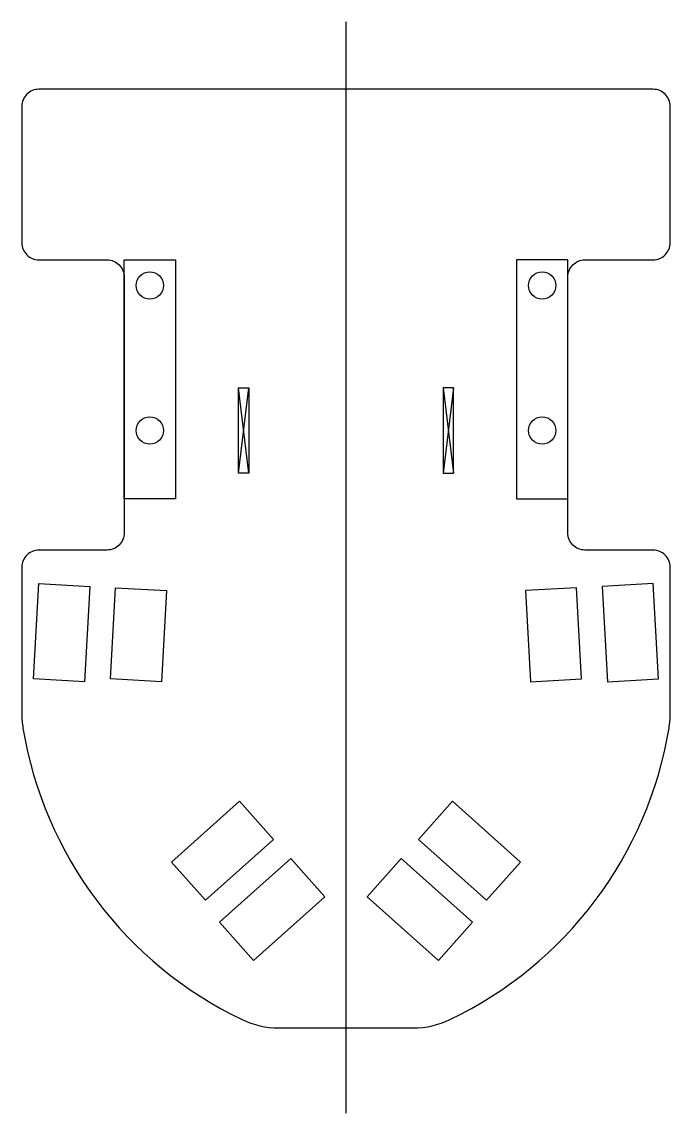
# Model space of a CAD drawing. Header units: millimetres. Extents: x -19 to 19, y -32.5 to 31.5.
import ezdxf

# ---------------------------------------------------------------- set-up
doc = ezdxf.new("R2010")
doc.units = ezdxf.units.MM
doc.layers.get('0').update_dxf_attribs({"linetype": 'CONTINUOUS'})

msp = doc.modelspace()

# ---------------------------------------------------------------- linework, layer by layer
for p, q in [((0, -32.498), (0, 31.451)), ((-5.7, 5), (-6.3, 10)), ((-6.3, 5), (-5.7, 10)), ((6.3, 10), (5.7, 5)), ((5.7, 10), (6.3, 5))]:
    msp.add_line(p, q)
msp.add_lwpolyline([(19, 26.5, 0.414214), (18, 27.5), (-18, 27.5, 0.414214), (-19, 26.5), (-19, 18.5, 0.414214), (-18, 17.5), (-14, 17.5, -0.414214), (-13, 16.5), (-13, 1.5, -0.414214), (-14, 0.5), (-18, 0.5, 0.414214), (-19, -0.5), (-19, -9.114, 0.041028), (-18.933, -9.931, 0.244992), (-6.095, -27.011, 0.111898), (-3.939, -27.5), (3.939, -27.5, 0.111898), (6.095, -27.011, 0.244992), (18.933, -9.931, 0.041028), (19, -9.114), (19, -0.5, 0.414214), (18, 0.5), (14, 0.5, -0.414214), (13, 1.5), (13, 16.5, -0.414214), (14, 17.5), (18, 17.5, 0.414214), (19, 18.5)], format="xyb", close=True)
for points in [[(-13, 17.5), (-10, 17.5), (-10, 3.5), (-13, 3.5)], [(13, 17.5), (10, 17.5), (10, 3.5), (13, 3.5)], [(-5.7, 5), (-6.3, 5), (-6.3, 10), (-5.7, 10)], [(6.3, 10), (5.7, 10), (5.7, 5), (6.3, 5)], [(-15.013, -1.63), (-15.324, -7.221), (-18.319, -7.054), (-18.008, -1.463)], [(-15.013, -1.63), (-15.324, -7.221), (-18.319, -7.054), (-18.008, -1.463)], [(-13.812, -7.055), (-13.515, -1.713), (-10.52, -1.879), (-10.817, -7.221)], [(-13.515, -1.713), (-10.52, -1.879), (-10.817, -7.221), (-13.812, -7.055)], [(10.817, -7.221), (13.812, -7.055), (13.515, -1.713), (10.52, -1.879)], [(13.812, -7.055), (13.515, -1.713), (10.52, -1.879), (10.817, -7.221)], [(15.324, -7.221), (18.319, -7.054), (18.008, -1.463), (15.013, -1.63)], [(18.319, -7.054), (18.008, -1.463), (15.013, -1.63), (15.324, -7.221)], [(-6.241, -14.223), (-4.24, -16.459), (-8.228, -20.026), (-10.228, -17.79)], [(10.228, -17.79), (6.241, -14.223), (4.24, -16.459), (8.228, -20.026)], [(-5.413, -23.546), (-7.414, -21.311), (-3.24, -17.577), (-1.24, -19.813)], [(7.414, -21.311), (3.24, -17.577), (1.24, -19.813), (5.413, -23.546)]]:
    msp.add_lwpolyline(points, close=True)
for centre in [(-11.5, 16), (11.5, 16), (-11.5, 7.5), (11.5, 7.5)]:
    msp.add_circle(centre, 0.8)
msp.add_arc((-14, -9.114), 5, 180, 189.39759)

doc.saveas('drawing.dxf')
